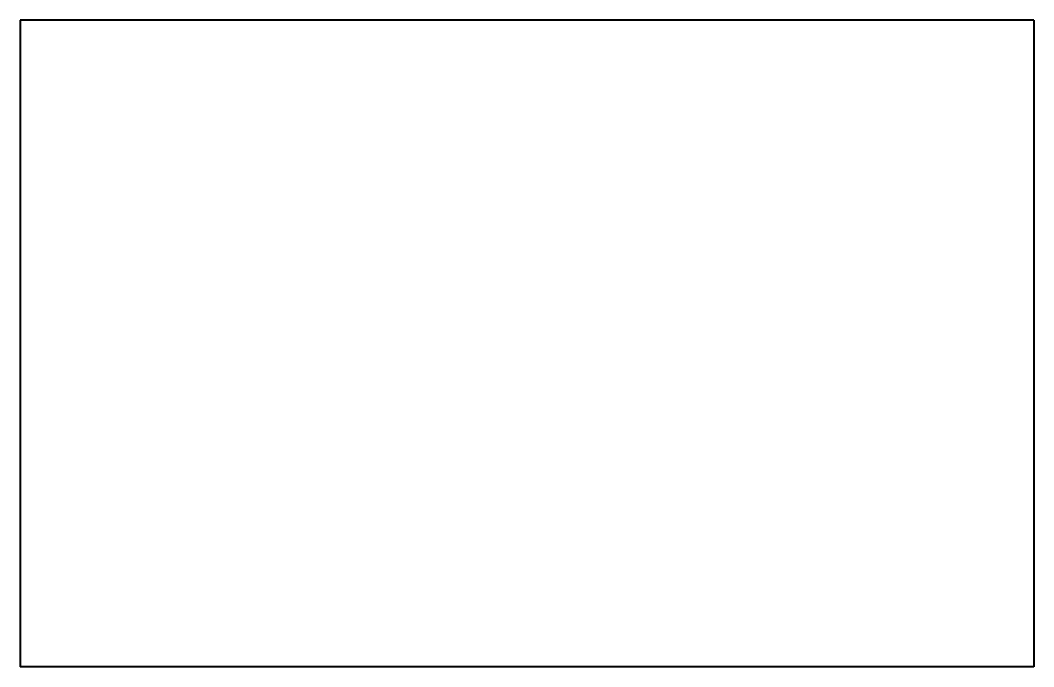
# Model space of a CAD drawing. Header units: millimetres. Extents: x -34.5 to 34.5, y -22 to 22.
import ezdxf

# ---------------------------------------------------------------- set-up
doc = ezdxf.new("R2010")
doc.units = ezdxf.units.MM
doc.layers.add('ModelSketch_Visible', color=7, linetype='Continuous', lineweight=40)

msp = doc.modelspace()

# ---------------------------------------------------------------- linework, layer by layer
at = {"layer": 'ModelSketch_Visible'}
for p, q in [((34.5, 22), (-34.5, 22)), ((-34.5, 22), (-34.5, -22)), ((34.5, 22), (34.5, -22)), ((34.5, -22), (-34.5, -22))]:
    msp.add_line(p, q, dxfattribs=at)

doc.saveas('drawing.dxf')
